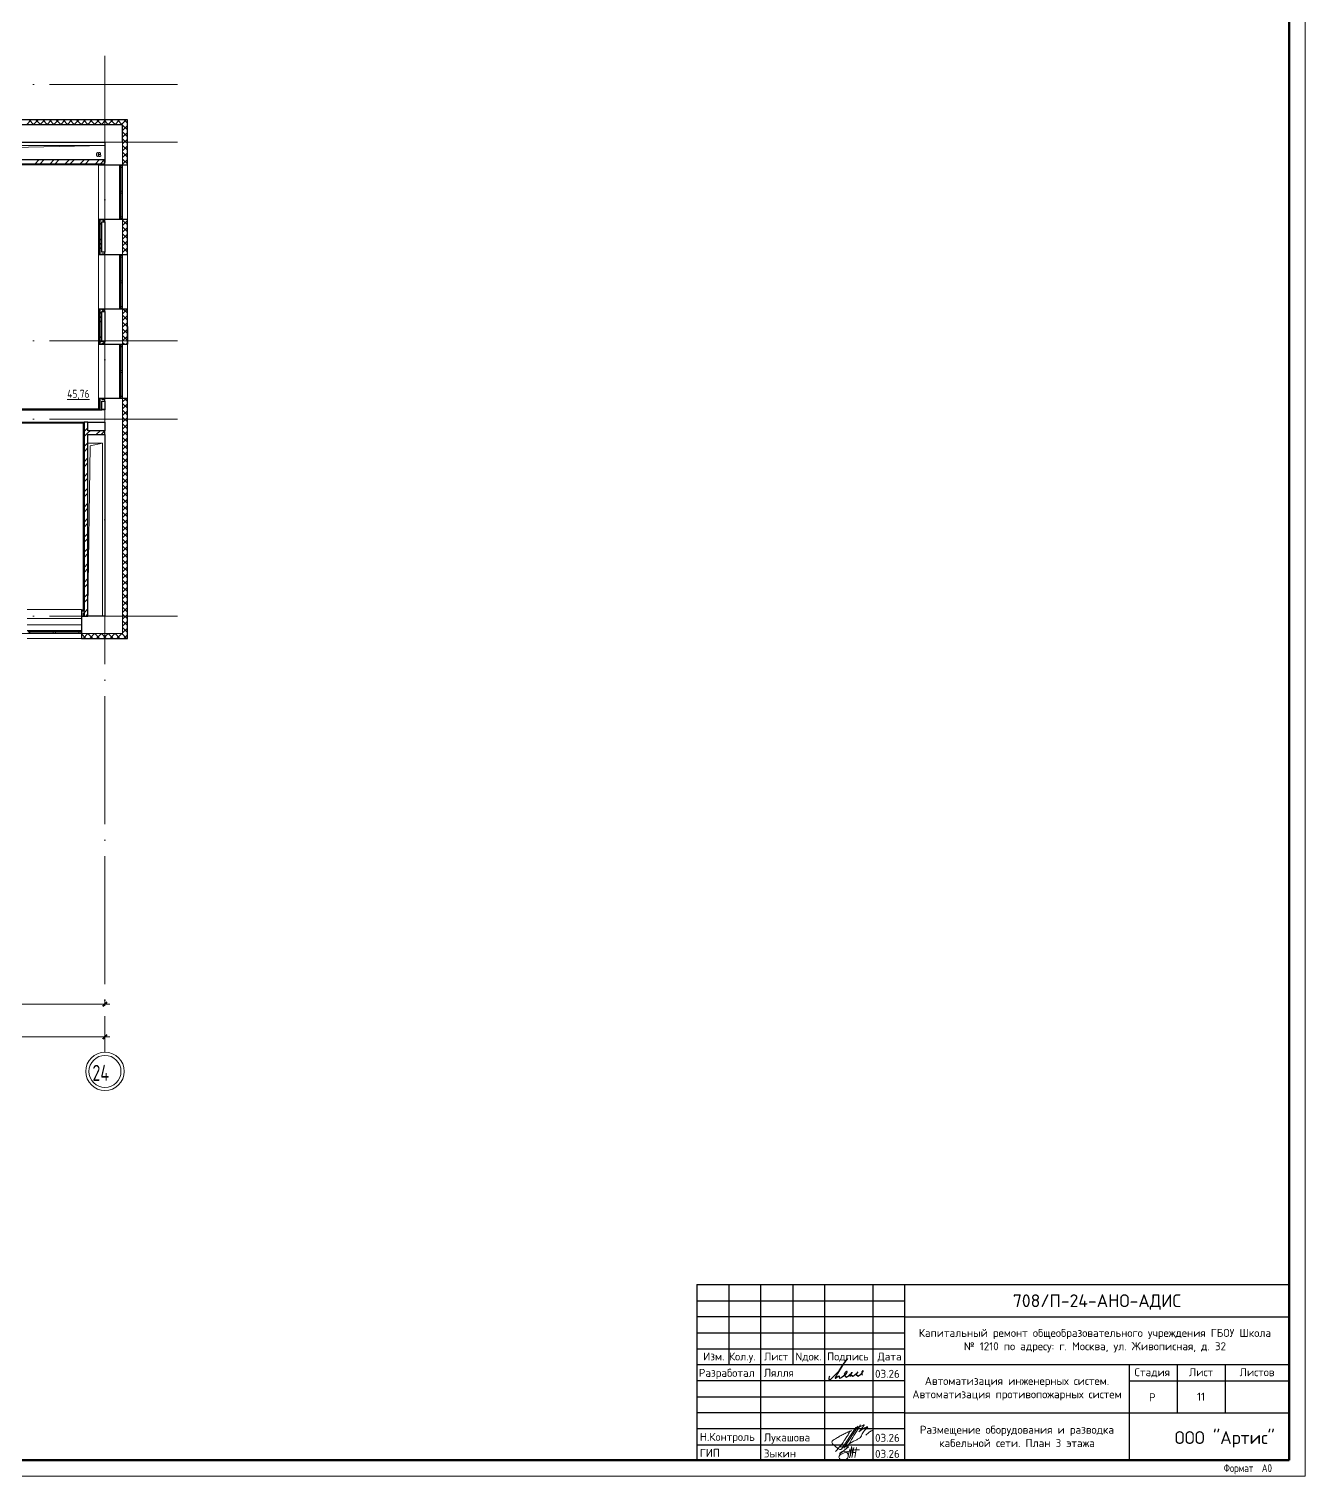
# Model space of a CAD drawing. Header units: millimetres. Extents: x -1073752 to 1436911, y -1379358 to 94781.
# Drawn here: x -857224 to -817356, y -1157856 to -1112647 of the extents above; entities that cross this region are included whole.
import ezdxf
from ezdxf.enums import TextEntityAlignment as Align

# ---------------------------------------------------------------- set-up
doc = ezdxf.new("R2010")
doc.units = ezdxf.units.MM
doc.linetypes.add('ADSK_Линия сетки', pattern=[25, 20, -2.5, 0, -2.5])
for name, color, linetype, lineweight in [('_ Окна', 7, 'Continuous', 9), ('АР_текст', 250, 'Continuous', 40), ('Марки помещений', 7, 'Continuous', 20), ('Ограждение', 252, 'Continuous', 9), ('Окна', 7, 'Continuous', 9), ('Оси', 252, 'Continuous', 9), ('Основная сплош', 7, 'Continuous', 30), ('ОФ_рамка', 8, 'Continuous', 60), ('Перекрытие', 252, 'Continuous', 18), ('Размеры', 250, 'Continuous', 9), ('Стены внутренние', 7, 'Continuous', 18), ('Стены наружные', 7, 'Continuous', 18), ('Стены штриховка', 7, 'Continuous', 9), ('Текст', 7, 'Continuous', 30)]:
    doc.layers.add(name, color=color, linetype=linetype, lineweight=lineweight)
doc.layers.add('Основная', color=7, linetype='Continuous')
doc.layers.add('ОФ_подписи', color=5, linetype='Continuous', lineweight=13, true_color=0x0000ff)
doc.layers.add('Подписи', color=5, linetype='Continuous', lineweight=18, true_color=0x0000ff)
doc.styles.add('GOST Common', font='', dxfattribs={"width": 0.9, "height": 500})
doc.styles.add('GOST Common_2', font='', dxfattribs={"width": 0.9, "height": 250})
doc.styles.add('ICOCPEUR', font='isocpeur.ttf', dxfattribs={"height": 250})
doc.styles.add('PDF ISOCPEUR', font='isocpeur.ttf')
doc.styles.add('RubezhCAD', font='isocpeur.ttf')
doc.styles.add('TIMES', font='times.ttf')
doc.styles.add('ГОСТ 2.304', font='')
doc.styles.get('GOST Common').set_extended_font_data('GOST 2.304 type A')
doc.styles.get('GOST Common_2').set_extended_font_data('GOST type B')
doc.styles.get('ГОСТ 2.304').set_extended_font_data('GOST 2.304 type A')

# ---------------------------------------------------------------- blocks, each defined once
blk = doc.blocks.new('3 этаж')
at = {"color": 251, "lineweight": 18, "true_color": 0x636466}
for p, q in [((305741, -3063), (311746, -3063)), ((305823, -3185), (311746, -3063)), ((311478, -3378), (311478, -3315)), ((311536, -3378), (311536, -3315)), ((311586, -3286), (311556, -3286)), ((311556, -3286), (311556, -3406)), ((311589, -3340), (311556, -3340)), ((311556, -3406), (311593, -3406)), ((311609, -3320), (311609, -3310)), ((311619, -3380), (311619, -3370)), ((311214, -12368), (311664, -12368)), ((311214, -17488), (311287, -12448)), ((311287, -12448), (311664, -12368)), ((311664, -12368), (311664, -17763))]:
    blk.add_line(p, q, dxfattribs=at)
for centre, radius, start, end in [((311507, -3315), 28.7, 0, 180), ((311507, -3378), 28.7, 180, 0), ((311586, -3310), 23.3, 0, 90), ((311589, -3320), 20, 270, 0), ((311589, -3370), 30, 0, 90), ((311593, -3380), 26.7, 270, 0)]:
    blk.add_arc(centre, radius, start, end, dxfattribs=at)
at = {"layer": '_ Окна', "color": 251, "true_color": 0x636466}
for p, q in [((312228, -3673), (312228, -3698)), ((312228, -3698), (312286, -3698)), ((312286, -3698), (312286, -3673)), ((312228, -5348), (312228, -5373)), ((312286, -5348), (312228, -5348)), ((312286, -5373), (312286, -5348)), ((312228, -6473), (312228, -6498)), ((312228, -6498), (312286, -6498)), ((312286, -6498), (312286, -6473)), ((312228, -8148), (312228, -8173)), ((312286, -8148), (312228, -8148)), ((312286, -8173), (312286, -8148)), ((312228, -9273), (312228, -9298)), ((312228, -9298), (312286, -9298)), ((312286, -9298), (312286, -9273)), ((312228, -10948), (312228, -10973)), ((312286, -10948), (312228, -10948)), ((312286, -10973), (312286, -10948)), ((311011, -18245), (310986, -18245)), ((310986, -18245), (310986, -18303)), ((310986, -18303), (311011, -18303))]:
    blk.add_line(p, q, dxfattribs=at)
at = {"layer": '_ Окна', "color": 251, "lineweight": 18, "true_color": 0x636466}
for p, q in [((312286, -3698), (312228, -3698)), ((312228, -3698), (312228, -3736)), ((312228, -3744), (312269, -3744)), ((312269, -3744), (312269, -3756)), ((312269, -3762), (312286, -3758)), ((312286, -3758), (312286, -3698)), ((312269, -5302), (312228, -5302)), ((312228, -5310), (312228, -5348)), ((312228, -5348), (312286, -5348)), ((312286, -5289), (312269, -5284)), ((312269, -5290), (312269, -5302)), ((312286, -5348), (312286, -5289)), ((312286, -6498), (312228, -6498)), ((312228, -6498), (312228, -6536)), ((312228, -6544), (312269, -6544)), ((312269, -6544), (312269, -6556)), ((312269, -6562), (312286, -6558)), ((312286, -6558), (312286, -6498)), ((312269, -8102), (312228, -8102)), ((312228, -8110), (312228, -8148)), ((312286, -8089), (312269, -8084)), ((312269, -8090), (312269, -8102)), ((312286, -8148), (312286, -8089)), ((312228, -8148), (312286, -8148)), ((312286, -9298), (312228, -9298)), ((312228, -9298), (312228, -9336)), ((312228, -9344), (312269, -9344)), ((312269, -9344), (312269, -9356)), ((312269, -9362), (312286, -9358)), ((312286, -9358), (312286, -9298)), ((312269, -10902), (312228, -10902)), ((312228, -10910), (312228, -10948)), ((312228, -10948), (312286, -10948)), ((312286, -10889), (312269, -10884)), ((312269, -10890), (312269, -10902)), ((312286, -10948), (312286, -10889)), ((309374, -18245), (309336, -18245)), ((309336, -18303), (309395, -18303)), ((309382, -18286), (309382, -18245)), ((309394, -18286), (309382, -18286)), ((309395, -18303), (309400, -18286)), ((310922, -18286), (310926, -18303)), ((310926, -18303), (310986, -18303)), ((310940, -18286), (310928, -18286)), ((310940, -18245), (310940, -18286)), ((310986, -18245), (310948, -18245)), ((310986, -18303), (310986, -18245))]:
    blk.add_line(p, q, dxfattribs=at)
at = {"layer": 'Ограждение', "color": 251, "true_color": 0x636466}
for p, q in [((305766, -3658), (311546, -3658)), ((311546, -11298), (311546, -3653)), ((311546, -3673), (311561, -3673)), ((311546, -5373), (311546, -3673)), ((311746, -5373), (311746, -3673)), ((312196, -5373), (312196, -3673)), ((311561, -5373), (311546, -5373)), ((311546, -6473), (311561, -6473)), ((311546, -8173), (311546, -6473)), ((311746, -8173), (311746, -6473)), ((312196, -8173), (312196, -6473)), ((311561, -8173), (311546, -8173)), ((311546, -9273), (311561, -9273)), ((311546, -10973), (311546, -9273)), ((311746, -10973), (311746, -9273)), ((312196, -10973), (312196, -9273)), ((311546, -11293), (305766, -11293)), ((311561, -10973), (311546, -10973)), ((304611, -11733), (311069, -11733)), ((311069, -11733), (311074, -11728)), ((311069, -17578), (311069, -11733)), ((311746, -11303), (311646, -11303)), ((309311, -17563), (311011, -17563)), ((311011, -17563), (311011, -17578)), ((309311, -17838), (311011, -17838)), ((309311, -18038), (311011, -18038)), ((309311, -18213), (311011, -18213))]:
    blk.add_line(p, q, dxfattribs=at)
at = {"layer": 'Окна', "color": 251, "true_color": 0x636466}
for p, q in [((312211, -3736), (312228, -3736)), ((312211, -4508), (312211, -3736)), ((312228, -3736), (312228, -4508)), ((312228, -3756), (312269, -3756)), ((312269, -3756), (312269, -4488)), ((312286, -5289), (312286, -3758)), ((312211, -4538), (312211, -4508)), ((312228, -4508), (312211, -4508)), ((312269, -4488), (312228, -4488)), ((312228, -4508), (312228, -4538)), ((312269, -4488), (312269, -4558)), ((312211, -4538), (312228, -4538)), ((312211, -5310), (312211, -4538)), ((312228, -4538), (312228, -5310)), ((312228, -4558), (312269, -4558)), ((312269, -4558), (312269, -5290)), ((312228, -5310), (312211, -5310)), ((312269, -5290), (312228, -5290)), ((312211, -6536), (312228, -6536)), ((312211, -7308), (312211, -6536)), ((312228, -6536), (312228, -7308)), ((312228, -6556), (312269, -6556)), ((312269, -6556), (312269, -7288)), ((312286, -8089), (312286, -6558)), ((312211, -7338), (312211, -7308)), ((312228, -7308), (312211, -7308)), ((312211, -7338), (312228, -7338)), ((312211, -8110), (312211, -7338)), ((312269, -7288), (312228, -7288)), ((312228, -7308), (312228, -7338)), ((312228, -7338), (312228, -8110)), ((312228, -7358), (312269, -7358)), ((312269, -7288), (312269, -7358)), ((312269, -7358), (312269, -8090)), ((312228, -8110), (312211, -8110)), ((312269, -8090), (312228, -8090)), ((312211, -9336), (312228, -9336)), ((312211, -10108), (312211, -9336)), ((312228, -9336), (312228, -10108)), ((312228, -9356), (312269, -9356)), ((312269, -9356), (312269, -10088)), ((312286, -10889), (312286, -9358)), ((312211, -10138), (312211, -10108)), ((312228, -10108), (312211, -10108)), ((312211, -10138), (312228, -10138)), ((312211, -10910), (312211, -10138)), ((312269, -10088), (312228, -10088)), ((312228, -10108), (312228, -10138)), ((312228, -10138), (312228, -10910)), ((312228, -10158), (312269, -10158)), ((312269, -10088), (312269, -10158)), ((312269, -10158), (312269, -10890)), ((312228, -10910), (312211, -10910)), ((312269, -10890), (312228, -10890)), ((309374, -18228), (310146, -18228)), ((309374, -18245), (309374, -18228)), ((310146, -18245), (309374, -18245)), ((309394, -18286), (309394, -18245)), ((310126, -18286), (309394, -18286)), ((309395, -18303), (310926, -18303)), ((310126, -18245), (310126, -18286)), ((310196, -18286), (310126, -18286)), ((310146, -18228), (310176, -18228)), ((310146, -18228), (310146, -18245)), ((310176, -18245), (310146, -18245)), ((310176, -18228), (310948, -18228)), ((310176, -18245), (310176, -18228)), ((310948, -18245), (310176, -18245)), ((310196, -18286), (310196, -18245)), ((310928, -18286), (310196, -18286)), ((310928, -18245), (310928, -18286)), ((310948, -18228), (310948, -18245))]:
    blk.add_line(p, q, dxfattribs=at)
at = {"layer": 'Оси', "color": 251, "linetype": 'ADSK_Линия сетки', "ltscale": 200, "true_color": 0x636466}
for p, q in [((311746, -263), (311746, -31390)), ((314013, -1163), (237074, -1163)), ((314013, -2963), (237074, -2963)), ((314013, -9163), (237074, -9163)), ((314013, -11613), (237074, -11613)), ((314013, -17763), (237074, -17763))]:
    blk.add_line(p, q, dxfattribs=at)
at = {"layer": 'Оси', "color": 251, "lineweight": 20, "true_color": 0x636466}
for radius, start, end in [(600, 0, 180), (500, 0, 180), (600, 180, 0), (500, 180, 0)]:
    blk.add_arc((311746, -31990), radius, start, end, dxfattribs=at)
at = {"layer": 'Перекрытие', "color": 251, "true_color": 0x636466}
for p, q in [((305741, -3063), (311746, -3063)), ((311214, -12368), (311664, -12368)), ((311664, -12368), (311664, -17763))]:
    blk.add_line(p, q, dxfattribs=at)
at = {"layer": 'Размеры', "color": 251, "lineweight": 20, "true_color": 0x636466}
for p, q in [((311746, -29892), (311746, -29742)), ((305546, -29892), (311896, -29892)), ((311746, -29892), (311746, -29942)), ((243996, -30910), (311896, -30910)), ((311746, -30910), (311746, -30760)), ((311746, -30910), (311746, -30960))]:
    blk.add_line(p, q, dxfattribs=at)
at = {"layer": 'Размеры', "color": 251, "lineweight": 40, "true_color": 0x636466}
for p, q in [((311746, -29892), (311816, -29822)), ((311746, -29892), (311675, -29963)), ((311746, -30910), (311675, -30981)), ((311746, -30910), (311816, -30840))]:
    blk.add_line(p, q, dxfattribs=at)
at = {"layer": 'Стены внутренние', "color": 251, "lineweight": 30, "true_color": 0x636466}
for p, q in [((312448, -2261), (305096, -2261)), ((312296, -2413), (305096, -2413)), ((312296, -2963), (312296, -2413)), ((312448, -3673), (312448, -2261)), ((305171, -2963), (311746, -2963)), ((311746, -2963), (311746, -3598)), ((311746, -3673), (312448, -3673)), ((312448, -5373), (311746, -5373)), ((312448, -6473), (312448, -5373)), ((311746, -5448), (311746, -6398)), ((311746, -6473), (312448, -6473)), ((312448, -8173), (311746, -8173)), ((311746, -8248), (311746, -9198)), ((312448, -9273), (312448, -8173)), ((311746, -9273), (312448, -9273)), ((312448, -10973), (311746, -10973)), ((311746, -11048), (311746, -11318)), ((312448, -18465), (312448, -10973)), ((311214, -11708), (311746, -11708)), ((311746, -11318), (311646, -11318)), ((311746, -11708), (311746, -11973)), ((311746, -12093), (311746, -17763)), ((311011, -17763), (311011, -18465)), ((311094, -17763), (311086, -17763)), ((311746, -17763), (311214, -17763)), ((311011, -18465), (312448, -18465))]:
    blk.add_line(p, q, dxfattribs=at)
at = {"layer": 'Стены внутренние', "color": 251, "linetype": 'Continuous', "lineweight": 9, "true_color": 0x636466}
for p, q in [((309291, -2413), (309441, -2263)), ((309524, -2413), (309374, -2263)), ((309503, -2413), (309653, -2263)), ((309737, -2413), (309587, -2263)), ((309646, -2261), (309645, -2263)), ((309715, -2413), (309865, -2263)), ((309949, -2413), (309799, -2263)), ((309927, -2413), (310077, -2263)), ((310161, -2413), (310011, -2263)), ((310139, -2413), (310289, -2263)), ((310373, -2413), (310223, -2263)), ((310352, -2413), (310502, -2263)), ((310585, -2413), (310435, -2263)), ((310564, -2413), (310714, -2263)), ((310797, -2413), (310647, -2263)), ((310776, -2413), (310926, -2263)), ((311009, -2413), (310859, -2263)), ((310988, -2413), (311138, -2263)), ((311221, -2413), (311071, -2263)), ((311137, -2263), (311136, -2261)), ((311200, -2413), (311350, -2263)), ((311434, -2413), (311284, -2263)), ((311412, -2413), (311562, -2263)), ((311646, -2413), (311496, -2263)), ((311624, -2413), (311774, -2263)), ((311858, -2413), (311708, -2263)), ((311836, -2413), (311986, -2263)), ((312070, -2413), (311920, -2263)), ((312049, -2413), (312199, -2263)), ((312282, -2413), (312132, -2263)), ((312193, -2263), (312192, -2261)), ((312261, -2413), (312296, -2378)), ((312296, -2378), (312411, -2263)), ((312446, -2577), (312296, -2427)), ((312296, -2591), (312446, -2441)), ((312446, -2789), (312296, -2639)), ((312296, -2803), (312446, -2653)), ((312344, -2263), (312343, -2263)), ((312446, -2365), (312344, -2263)), ((312446, -2502), (312448, -2502)), ((312446, -3001), (312296, -2851)), ((312296, -3015), (312446, -2865)), ((312446, -3214), (312296, -3064)), ((312296, -3227), (312446, -3077)), ((312446, -2909), (312448, -2909)), ((312446, -3426), (312296, -3276)), ((312296, -3439), (312446, -3289)), ((312446, -3638), (312296, -3488)), ((312296, -3651), (312446, -3501)), ((312446, -3315), (312448, -3315)), ((312446, -3620), (312448, -3620)), ((312446, -5547), (312296, -5397)), ((312296, -5560), (312446, -5410)), ((312425, -5373), (312424, -5375)), ((312446, -5759), (312296, -5609)), ((312296, -5772), (312446, -5622)), ((312446, -5971), (312296, -5821)), ((312296, -5985), (312446, -5835)), ((312446, -5550), (312448, -5550)), ((312448, -5753), (312446, -5749)), ((312446, -5855), (312448, -5855)), ((312446, -6183), (312296, -6033)), ((312296, -6197), (312446, -6047)), ((312446, -6395), (312296, -6245)), ((312296, -6409), (312446, -6259)), ((312446, -6261), (312448, -6261)), ((312312, -6473), (312296, -6458)), ((312395, -6473), (312393, -6471)), ((312445, -6471), (312446, -6471)), ((312296, -8318), (312438, -8175)), ((312446, -8517), (312296, -8367)), ((312296, -8530), (312446, -8380)), ((312446, -8729), (312296, -8579)), ((312446, -8305), (312315, -8173)), ((312446, -8497), (312448, -8497)), ((312296, -8742), (312446, -8592)), ((312446, -8941), (312296, -8791)), ((312296, -8954), (312446, -8804)), ((312446, -9153), (312296, -9003)), ((312296, -9167), (312446, -9017)), ((312446, -8903), (312448, -8903)), ((312354, -9273), (312296, -9215)), ((312403, -9271), (312446, -9229)), ((312446, -9208), (312448, -9208)), ((312296, -11076), (312396, -10975)), ((312446, -11275), (312296, -11125)), ((312296, -11288), (312446, -11138)), ((312446, -11062), (312357, -10973)), ((312448, -11036), (312446, -11032)), ((312446, -11138), (312448, -11138)), ((312446, -11487), (312296, -11337)), ((312296, -11500), (312446, -11350)), ((312446, -11699), (312296, -11549)), ((312296, -11712), (312446, -11562)), ((312446, -11443), (312448, -11443)), ((312446, -11911), (312296, -11761)), ((312296, -11924), (312446, -11774)), ((312446, -12123), (312296, -11973)), ((312296, -12136), (312446, -11986)), ((312446, -12335), (312296, -12185)), ((312296, -12349), (312446, -12199)), ((312446, -11849), (312448, -11849)), ((312446, -12547), (312296, -12397)), ((312296, -12561), (312446, -12411)), ((312446, -12759), (312296, -12609)), ((312296, -12773), (312446, -12623)), ((312446, -12256), (312448, -12256)), ((312446, -12561), (312448, -12561)), ((312448, -12649), (312446, -12653)), ((312448, -12661), (312446, -12658)), ((312446, -12972), (312296, -12822)), ((312296, -12985), (312446, -12835)), ((312446, -13184), (312296, -13034)), ((312296, -13197), (312446, -13047)), ((312446, -12967), (312448, -12967)), ((312446, -13396), (312296, -13246)), ((312296, -13409), (312446, -13259)), ((312446, -13608), (312296, -13458)), ((312296, -13621), (312446, -13471)), ((312446, -13373), (312448, -13373)), ((312446, -13820), (312296, -13670)), ((312296, -13834), (312446, -13684)), ((312446, -14032), (312296, -13882)), ((312296, -14046), (312446, -13896)), ((312446, -13678), (312448, -13678)), ((312446, -14244), (312296, -14094)), ((312296, -14258), (312446, -14108)), ((312446, -14457), (312296, -14307)), ((312296, -14470), (312446, -14320)), ((312446, -14085), (312448, -14085)), ((312446, -14669), (312296, -14519)), ((312296, -14682), (312446, -14532)), ((312446, -14881), (312296, -14731)), ((312296, -14894), (312446, -14744)), ((312446, -14491), (312448, -14491)), ((312446, -14796), (312448, -14796)), ((312446, -15093), (312296, -14943)), ((312296, -15106), (312446, -14956)), ((312446, -15305), (312296, -15155)), ((312296, -15318), (312446, -15168)), ((312446, -15517), (312296, -15367)), ((312446, -15202), (312448, -15202)), ((312296, -15531), (312446, -15381)), ((312446, -15729), (312296, -15579)), ((312296, -15743), (312446, -15593)), ((312446, -15941), (312296, -15791)), ((312296, -15955), (312446, -15805)), ((312446, -15609), (312448, -15609)), ((312448, -15697), (312446, -15701)), ((312448, -15709), (312446, -15706)), ((312446, -16154), (312296, -16004)), ((312296, -16167), (312446, -16017)), ((312446, -16366), (312296, -16216)), ((312296, -16379), (312446, -16229)), ((312446, -15913), (312448, -15913)), ((312446, -16578), (312296, -16428)), ((312296, -16591), (312446, -16441)), ((312446, -16790), (312296, -16640)), ((312296, -16803), (312446, -16653)), ((312448, -16307), (312446, -16310)), ((312448, -16319), (312446, -16316)), ((312446, -16320), (312448, -16320)), ((312446, -16726), (312448, -16726)), ((312446, -17002), (312296, -16852)), ((312296, -17015), (312446, -16865)), ((312446, -17214), (312296, -17064)), ((312296, -17228), (312446, -17078)), ((312446, -17031), (312448, -17031)), ((312448, -17120), (312446, -17123)), ((312446, -17426), (312296, -17276)), ((312296, -17440), (312446, -17290)), ((312446, -17638), (312296, -17488)), ((312296, -17652), (312446, -17502)), ((312446, -17437), (312448, -17437)), ((312446, -17851), (312296, -17701)), ((312296, -17864), (312446, -17714)), ((312446, -18063), (312296, -17913)), ((312296, -18076), (312446, -17926)), ((312446, -17844), (312448, -17844)), ((311149, -18463), (311011, -18325)), ((311060, -18463), (311210, -18313)), ((311085, -18463), (311084, -18465)), ((311362, -18463), (311212, -18313)), ((311272, -18463), (311422, -18313)), ((311341, -18465), (311339, -18463)), ((311574, -18463), (311424, -18313)), ((311484, -18463), (311634, -18313)), ((311786, -18463), (311636, -18313)), ((311696, -18463), (311846, -18313)), ((311998, -18463), (311848, -18313)), ((311907, -18463), (311905, -18465)), ((311908, -18463), (312058, -18313)), ((311927, -18465), (311926, -18463)), ((312210, -18463), (312060, -18313)), ((312121, -18463), (312271, -18313)), ((312141, -18463), (312140, -18465)), ((312422, -18463), (312272, -18313)), ((312446, -18275), (312296, -18125)), ((312296, -18288), (312446, -18138)), ((312333, -18463), (312446, -18350)), ((312446, -18149), (312448, -18149))]:
    blk.add_line(p, q, dxfattribs=at)
at = {"layer": 'Стены внутренние', "color": 251, "true_color": 0x636466}
for p, q in [((312296, -2963), (312296, -6473)), ((312448, -3673), (312448, -5373)), ((312296, -18313), (312296, -5373)), ((312448, -6473), (312448, -8173)), ((312448, -9273), (312448, -10973)), ((312296, -18313), (280362, -18313)), ((312296, -18313), (306511, -18313)), ((311011, -18465), (309311, -18465))]:
    blk.add_line(p, q, dxfattribs=at)
at = {"layer": 'Стены наружные', "color": 251, "true_color": 0x636466}
for p, q in [((312448, -3123), (312453, -3123)), ((312453, -3123), (312453, -5923)), ((311746, -3513), (311731, -3513)), ((312453, -3673), (312448, -3673)), ((312448, -5373), (312453, -5373)), ((312453, -5922), (312448, -5922)), ((312448, -8173), (312453, -8173)), ((312453, -8173), (312453, -8723)), ((312453, -10973), (312448, -10973)), ((312453, -10973), (312453, -11523)), ((311094, -11708), (304911, -11708)), ((311731, -11311), (311731, -11303)), ((311746, -11311), (311731, -11311)), ((312453, -11523), (312448, -11523)), ((311086, -17763), (311086, -17748))]:
    blk.add_line(p, q, dxfattribs=at)
at = {"layer": 'Стены наружные', "color": 251, "lineweight": 30, "true_color": 0x636466}
for p, q in [((311731, -3513), (305491, -3513)), ((311731, -3598), (311731, -3513)), ((311746, -3598), (311731, -3598)), ((311746, -3673), (311746, -3598)), ((311566, -3648), (305756, -3648)), ((305761, -3653), (311561, -3653)), ((311561, -3633), (311561, -3648)), ((311561, -3653), (311561, -3673)), ((311561, -3673), (311746, -3673)), ((311746, -5373), (311561, -5373)), ((311561, -5373), (311561, -6473)), ((311746, -5448), (311746, -5373)), ((311646, -6398), (311646, -5448)), ((311646, -5448), (311746, -5448)), ((312453, -5923), (312448, -5923)), ((312453, -6473), (312453, -5923)), ((311561, -6473), (311746, -6473)), ((311746, -6398), (311646, -6398)), ((311746, -6473), (311746, -6398)), ((312448, -6473), (312453, -6473)), ((311746, -8173), (311561, -8173)), ((311561, -8173), (311561, -9273)), ((311646, -9198), (311646, -8248)), ((311646, -8248), (311746, -8248)), ((311746, -8248), (311746, -8173)), ((312448, -8723), (312448, -9273)), ((312453, -8723), (312448, -8723)), ((312453, -9273), (312453, -8723)), ((311561, -9273), (311746, -9273)), ((311746, -9198), (311646, -9198)), ((311746, -9273), (311746, -9198)), ((312448, -9273), (312453, -9273)), ((311561, -11298), (305761, -11298)), ((311746, -10973), (311561, -10973)), ((311561, -10973), (311561, -11298)), ((311646, -11318), (311646, -11048)), ((311646, -11048), (311746, -11048)), ((311746, -11048), (311746, -10973)), ((304601, -11728), (311074, -11728)), ((305741, -11318), (311646, -11318)), ((311566, -11303), (305756, -11303)), ((311074, -11728), (311074, -17578)), ((311079, -11723), (311079, -17583)), ((311094, -11708), (311094, -17588)), ((311214, -11708), (311094, -11708)), ((311214, -11973), (311214, -11708)), ((311571, -11318), (311571, -11303)), ((311746, -11973), (311214, -11973)), ((311214, -17763), (311214, -12093)), ((311214, -12093), (311746, -12093)), ((311746, -12093), (311746, -11973)), ((311011, -17578), (311011, -17763)), ((311074, -17578), (311011, -17578)), ((311079, -17583), (311074, -17583)), ((311011, -17763), (311086, -17763)), ((311086, -17663), (311094, -17663)), ((311086, -17763), (311086, -17663)), ((311094, -17663), (311094, -17763)), ((311094, -17763), (311214, -17763))]:
    blk.add_line(p, q, dxfattribs=at)
at = {"layer": 'Стены наружные', "color": 251, "linetype": 'Continuous', "lineweight": 9, "true_color": 0x636466}
for p, q in [((309561, -3633), (309681, -3513)), ((309718, -3633), (309838, -3513)), ((310032, -3633), (310152, -3513)), ((310189, -3633), (310309, -3513)), ((310503, -3633), (310623, -3513)), ((310661, -3633), (310781, -3513)), ((310975, -3633), (311095, -3513)), ((311132, -3633), (311252, -3513)), ((311446, -3633), (311566, -3513)), ((311604, -3633), (311724, -3513)), ((309394, -3653), (309399, -3648)), ((309465, -3653), (309470, -3648)), ((309536, -3653), (309541, -3648)), ((309607, -3653), (309612, -3648)), ((309677, -3653), (309682, -3648)), ((309748, -3653), (309753, -3648)), ((309819, -3653), (309824, -3648)), ((309882, -3648), (309882, -3633)), ((309889, -3653), (309894, -3648)), ((309960, -3653), (309965, -3648)), ((310031, -3653), (310036, -3648)), ((310101, -3653), (310106, -3648)), ((310172, -3653), (310177, -3648)), ((310243, -3653), (310248, -3648)), ((310314, -3653), (310319, -3648)), ((310384, -3653), (310389, -3648)), ((310455, -3653), (310460, -3648)), ((310482, -3648), (310482, -3633)), ((310526, -3653), (310531, -3648)), ((310596, -3653), (310601, -3648)), ((310667, -3653), (310672, -3648)), ((310738, -3653), (310743, -3648)), ((310809, -3653), (310814, -3648)), ((310879, -3653), (310884, -3648)), ((310950, -3653), (310955, -3648)), ((311021, -3653), (311026, -3648)), ((311082, -3648), (311082, -3633)), ((311091, -3653), (311096, -3648)), ((311162, -3653), (311167, -3648)), ((311233, -3653), (311238, -3648)), ((311304, -3653), (311309, -3648)), ((311374, -3653), (311379, -3648)), ((311445, -3653), (311450, -3648)), ((311516, -3653), (311521, -3648)), ((311646, -3665), (311650, -3661)), ((311650, -3661), (311662, -3648)), ((311678, -3648), (311693, -3633)), ((311561, -5376), (311563, -5373)), ((311571, -5437), (311583, -5424)), ((311583, -5424), (311596, -5412)), ((311596, -5392), (311615, -5373)), ((311675, -5448), (311725, -5398)), ((311561, -5447), (311566, -5442)), ((311561, -5518), (311566, -5513)), ((311561, -5588), (311566, -5583)), ((311561, -5659), (311566, -5654)), ((311561, -5730), (311566, -5725)), ((311561, -5800), (311566, -5795)), ((311561, -5871), (311566, -5866)), ((311566, -5442), (311571, -5437)), ((311566, -5866), (311571, -5861)), ((311571, -5649), (311583, -5636)), ((311571, -5861), (311583, -5849)), ((311583, -5636), (311596, -5624)), ((311583, -5849), (311596, -5836)), ((311596, -5527), (311646, -5477)), ((311561, -5942), (311566, -5937)), ((311561, -6013), (311566, -6008)), ((311561, -6083), (311566, -6078)), ((311561, -6154), (311566, -6149)), ((311561, -6225), (311566, -6220)), ((311561, -6295), (311566, -6290)), ((311566, -6290), (311571, -6285)), ((311571, -6073), (311583, -6061)), ((311571, -6285), (311583, -6273)), ((311583, -6061), (311596, -6048)), ((311583, -6273), (311596, -6260)), ((311596, -6021), (311646, -5971)), ((311596, -6156), (311646, -6106)), ((311596, -6291), (311646, -6241)), ((312448, -6261), (312453, -6261)), ((312453, -5965), (312450, -5959)), ((311561, -6366), (311566, -6361)), ((311561, -6437), (311566, -6432)), ((311595, -6473), (311596, -6472)), ((311561, -8205), (311566, -8200)), ((311561, -8275), (311566, -8270)), ((311561, -8346), (311566, -8341)), ((311561, -8417), (311566, -8412)), ((311561, -8487), (311566, -8482)), ((311561, -8558), (311566, -8553)), ((311566, -8412), (311571, -8407)), ((311571, -8195), (311583, -8182)), ((311571, -8407), (311583, -8394)), ((311583, -8182), (311592, -8173)), ((311583, -8394), (311596, -8382)), ((311596, -8311), (311646, -8261)), ((311596, -8446), (311646, -8396)), ((311596, -8581), (311646, -8531)), ((311658, -8248), (311708, -8198)), ((311561, -8629), (311566, -8624)), ((311561, -8700), (311566, -8695)), ((311561, -8770), (311566, -8765)), ((311561, -8841), (311566, -8836)), ((311561, -8912), (311566, -8907)), ((311561, -8982), (311566, -8977)), ((311566, -8836), (311571, -8831)), ((311571, -8619), (311583, -8606)), ((311571, -8831), (311583, -8818)), ((311571, -9043), (311583, -9031)), ((311583, -8606), (311596, -8594)), ((311583, -8818), (311596, -8806)), ((311583, -9031), (311596, -9018)), ((311596, -9074), (311646, -9024)), ((312448, -8903), (312453, -8903)), ((311561, -9053), (311566, -9048)), ((311561, -9124), (311566, -9119)), ((311561, -9194), (311566, -9189)), ((311561, -9265), (311566, -9260)), ((311566, -9260), (311571, -9255)), ((311571, -9255), (311583, -9243)), ((311583, -9243), (311596, -9230)), ((311596, -9209), (311646, -9159)), ((311691, -9248), (311741, -9198)), ((312448, -9208), (312453, -9208)), ((309381, -11303), (309386, -11298)), ((309452, -11303), (309457, -11298)), ((309523, -11303), (309528, -11298)), ((309593, -11303), (309598, -11298)), ((309664, -11303), (309669, -11298)), ((309735, -11303), (309740, -11298)), ((309805, -11303), (309810, -11298)), ((309876, -11303), (309881, -11298)), ((309947, -11303), (309952, -11298)), ((310018, -11303), (310023, -11298)), ((310088, -11303), (310093, -11298)), ((310159, -11303), (310164, -11298)), ((310230, -11303), (310235, -11298)), ((310300, -11303), (310305, -11298)), ((310371, -11303), (310376, -11298)), ((310442, -11303), (310447, -11298)), ((310512, -11303), (310517, -11298)), ((310583, -11303), (310588, -11298)), ((310654, -11303), (310659, -11298)), ((310725, -11303), (310730, -11298)), ((310795, -11303), (310800, -11298)), ((310866, -11303), (310871, -11298)), ((310937, -11303), (310942, -11298)), ((311007, -11303), (311012, -11298)), ((311078, -11303), (311083, -11298)), ((311149, -11303), (311154, -11298)), ((311220, -11303), (311225, -11298)), ((311290, -11303), (311295, -11298)), ((311361, -11303), (311366, -11298)), ((311432, -11303), (311437, -11298)), ((311502, -11303), (311507, -11298)), ((311561, -11033), (311566, -11028)), ((311561, -11104), (311566, -11099)), ((311561, -11174), (311566, -11169)), ((311561, -11245), (311566, -11240)), ((311571, -11164), (311583, -11152)), ((311583, -11152), (311596, -11139)), ((311737, -10998), (311746, -10989)), ((309380, -11728), (309385, -11723)), ((309451, -11728), (309456, -11723)), ((309508, -11318), (309523, -11303)), ((309522, -11728), (309527, -11723)), ((309527, -11723), (309542, -11708)), ((309593, -11728), (309598, -11723)), ((309663, -11728), (309668, -11723)), ((309734, -11728), (309739, -11723)), ((309805, -11728), (309810, -11723)), ((309875, -11728), (309880, -11723)), ((309932, -11318), (309947, -11303)), ((309946, -11728), (309951, -11723)), ((309951, -11723), (309966, -11708)), ((310017, -11728), (310022, -11723)), ((310087, -11728), (310092, -11723)), ((310158, -11728), (310163, -11723)), ((310229, -11728), (310234, -11723)), ((310300, -11728), (310305, -11723)), ((310356, -11318), (310371, -11303)), ((310370, -11728), (310375, -11723)), ((310375, -11723), (310390, -11708)), ((310441, -11728), (310446, -11723)), ((310512, -11728), (310517, -11723)), ((310582, -11728), (310587, -11723)), ((310653, -11728), (310658, -11723)), ((310724, -11728), (310729, -11723)), ((310780, -11318), (310795, -11303)), ((310795, -11728), (310800, -11723)), ((310800, -11723), (310815, -11708)), ((310865, -11728), (310870, -11723)), ((310936, -11728), (310941, -11723)), ((311007, -11728), (311012, -11723)), ((311074, -11732), (311077, -11728)), ((311077, -11728), (311079, -11727)), ((311082, -17583), (311082, -11723)), ((311205, -11318), (311220, -11303)), ((311641, -11318), (311646, -11314)), ((311074, -11803), (311079, -11798)), ((311074, -11874), (311079, -11869)), ((311074, -11944), (311079, -11939)), ((311074, -12015), (311079, -12010)), ((311074, -12086), (311079, -12081)), ((311074, -12156), (311079, -12151)), ((311094, -12001), (311214, -11881)), ((311094, -12158), (311214, -12038)), ((311214, -12038), (311278, -11973)), ((311473, -12093), (311593, -11973)), ((311630, -12093), (311746, -11978)), ((311074, -12227), (311079, -12222)), ((311074, -12298), (311079, -12293)), ((311074, -12369), (311079, -12364)), ((311074, -12439), (311079, -12434)), ((311074, -12510), (311079, -12505)), ((311074, -12581), (311079, -12576)), ((311074, -12651), (311079, -12646)), ((311094, -12472), (311214, -12352)), ((311094, -12630), (311214, -12510)), ((311074, -12722), (311079, -12717)), ((311074, -12793), (311079, -12788)), ((311074, -12863), (311079, -12858)), ((311074, -12934), (311079, -12929)), ((311074, -13005), (311079, -13000)), ((311074, -13076), (311079, -13071)), ((311094, -12944), (311214, -12824)), ((311094, -13101), (311214, -12981)), ((311074, -13146), (311079, -13141)), ((311074, -13217), (311079, -13212)), ((311074, -13288), (311079, -13283)), ((311074, -13358), (311079, -13353)), ((311074, -13429), (311079, -13424)), ((311074, -13500), (311079, -13495)), ((311094, -13415), (311214, -13295)), ((311094, -13573), (311214, -13453)), ((311074, -13571), (311079, -13566)), ((311074, -13641), (311079, -13636)), ((311074, -13712), (311079, -13707)), ((311074, -13783), (311079, -13778)), ((311074, -13853), (311079, -13848)), ((311074, -13924), (311079, -13919)), ((311074, -13995), (311079, -13990)), ((311094, -13887), (311214, -13767)), ((311094, -14044), (311214, -13924)), ((311074, -14066), (311079, -14061)), ((311074, -14136), (311079, -14131)), ((311074, -14207), (311079, -14202)), ((311074, -14278), (311079, -14273)), ((311074, -14348), (311079, -14343)), ((311074, -14419), (311079, -14414)), ((311094, -14358), (311214, -14238)), ((311094, -14515), (311214, -14395)), ((311074, -14490), (311079, -14485)), ((311074, -14561), (311079, -14556)), ((311074, -14631), (311079, -14626)), ((311074, -14702), (311079, -14697)), ((311074, -14773), (311079, -14768)), ((311074, -14843), (311079, -14838)), ((311074, -14914), (311079, -14909)), ((311094, -14830), (311214, -14710)), ((311094, -14987), (311214, -14867)), ((311074, -14985), (311079, -14980)), ((311074, -15056), (311079, -15051)), ((311074, -15126), (311079, -15121)), ((311074, -15197), (311079, -15192)), ((311074, -15268), (311079, -15263)), ((311074, -15338), (311079, -15333)), ((311094, -15301), (311214, -15181)), ((311094, -15458), (311214, -15338)), ((311074, -15409), (311079, -15404)), ((311074, -15480), (311079, -15475)), ((311074, -15550), (311079, -15545)), ((311074, -15621), (311079, -15616)), ((311074, -15692), (311079, -15687)), ((311074, -15763), (311079, -15758)), ((311094, -15773), (311214, -15653)), ((311094, -15930), (311214, -15810)), ((311074, -15833), (311079, -15828)), ((311074, -15904), (311079, -15899)), ((311074, -15975), (311079, -15970)), ((311074, -16045), (311079, -16040)), ((311074, -16116), (311079, -16111)), ((311074, -16187), (311079, -16182)), ((311074, -16258), (311079, -16253)), ((311094, -16244), (311214, -16124)), ((311074, -16328), (311079, -16323)), ((311074, -16399), (311079, -16394)), ((311074, -16470), (311079, -16465)), ((311074, -16540), (311079, -16535)), ((311074, -16611), (311079, -16606)), ((311074, -16682), (311079, -16677)), ((311094, -16401), (311214, -16281)), ((311094, -16716), (311214, -16596)), ((311074, -16753), (311079, -16748)), ((311074, -16823), (311079, -16818)), ((311074, -16894), (311079, -16889)), ((311074, -16965), (311079, -16960)), ((311074, -17035), (311079, -17030)), ((311074, -17106), (311079, -17101)), ((311074, -17177), (311079, -17172)), ((311094, -16873), (311214, -16753)), ((311094, -17187), (311214, -17067)), ((311021, -17583), (311026, -17578)), ((311061, -17613), (311074, -17601)), ((311074, -17248), (311079, -17243)), ((311074, -17318), (311079, -17313)), ((311074, -17389), (311079, -17384)), ((311074, -17460), (311079, -17455)), ((311074, -17530), (311079, -17525)), ((311074, -17601), (311086, -17588)), ((311094, -17344), (311214, -17224)), ((311094, -17659), (311214, -17539)), ((311011, -17664), (311011, -17663)), ((311146, -17763), (311214, -17696))]:
    blk.add_line(p, q, dxfattribs=at)
at = {"layer": 'Стены штриховка', "color": 251, "true_color": 0x636466}
for p, q in [((312448, -2263), (305098, -2263)), ((312446, -3671), (312446, -2261)), ((311731, -3598), (311731, -3633)), ((305741, -3633), (311566, -3633)), ((311731, -3633), (311566, -3633)), ((311566, -3673), (311566, -3633)), ((311571, -3673), (311571, -3633)), ((311583, -3673), (311583, -3633)), ((311596, -3673), (311596, -3633)), ((311646, -3648), (311746, -3648)), ((311646, -3648), (311646, -3673)), ((311646, -3661), (311746, -3661)), ((312372, -3671), (312372, -3673)), ((312372, -3671), (312446, -3671)), ((311566, -5373), (311566, -6473)), ((311571, -6473), (311571, -5373)), ((311583, -6473), (311583, -5373)), ((311596, -6473), (311596, -5373)), ((311646, -5373), (311646, -5398)), ((311646, -5386), (311746, -5386)), ((311646, -5398), (311746, -5398)), ((312372, -5373), (312372, -5375)), ((312446, -5375), (312372, -5375)), ((312446, -6471), (312446, -5375)), ((311646, -6448), (311746, -6448)), ((311646, -6448), (311646, -6473)), ((311646, -6461), (311746, -6461)), ((312372, -6471), (312372, -6473)), ((312372, -6471), (312446, -6471)), ((311566, -8173), (311566, -9273)), ((311571, -9273), (311571, -8173)), ((311583, -9273), (311583, -8173)), ((311596, -9273), (311596, -8173)), ((311646, -8173), (311646, -8198)), ((311646, -8186), (311746, -8186)), ((311646, -8198), (311746, -8198)), ((312372, -8173), (312372, -8175)), ((312446, -8175), (312372, -8175)), ((312446, -9271), (312446, -8175)), ((311646, -9248), (311746, -9248)), ((311646, -9248), (311646, -9273)), ((311646, -9261), (311746, -9261)), ((312372, -9271), (312372, -9273)), ((312372, -9271), (312446, -9271)), ((311566, -10973), (311566, -11303)), ((311571, -11303), (311571, -10973)), ((311583, -11318), (311583, -10973)), ((311596, -11318), (311596, -10973)), ((311646, -10973), (311646, -10998)), ((311646, -10986), (311746, -10986)), ((311646, -10998), (311746, -10998)), ((312372, -10973), (312372, -10975)), ((312446, -10975), (312372, -10975)), ((312446, -18465), (312446, -10975)), ((311094, -11723), (304601, -11723)), ((311074, -17583), (311011, -17583)), ((311011, -17588), (311094, -17588)), ((311011, -17601), (311094, -17601)), ((311011, -17613), (311094, -17613)), ((311079, -17583), (311094, -17583)), ((311094, -17663), (311094, -17588)), ((311036, -17663), (311011, -17663)), ((311023, -17663), (311023, -17763)), ((311036, -17663), (311036, -17763)), ((311013, -18389), (311011, -18389)), ((311013, -18389), (311013, -18463)), ((311013, -18463), (312448, -18463))]:
    blk.add_line(p, q, dxfattribs=at)
at = {"layer": 'Марки помещений', "color": 251, "true_color": 0x636466, "style": 'GOST Common_2', "width": 0.9}
blk.add_text('%%U45,76', height=250, dxfattribs=at).set_placement((310566, -10947))
at = {"layer": 'Оси', "color": 251, "true_color": 0x636466, "style": 'GOST Common', "width": 0.9}
blk.add_text('24', height=500, dxfattribs=at).set_placement((311353, -32285))
blk = doc.blocks.new('А0')
at = {"layer": 'ОФ_рамка', "color": 0, "linetype": 'Continuous', "lineweight": 5, "ltscale": 100}
for points in [[(341068, -393717), (341068, -309617)], [(222168, -393717), (341068, -393717)]]:
    blk.add_lwpolyline(points, dxfattribs=at)
at = {"layer": 'ОФ_рамка', "color": 0, "linetype": 'Continuous', "ltscale": 100}
for points in [[(340568, -393217), (340568, -310117)], [(224168, -393217), (340568, -393217)]]:
    blk.add_lwpolyline(points, dxfattribs=at)
at = {"layer": 'ОФ_рамка', "color": 0, "linetype": 'Continuous', "lineweight": 5, "ltscale": 100, "char_height": 250, "attachment_point": 1, "style": 'ГОСТ 2.304'}
for s, insert, width in [('\\fGOST 2.304 type A|b0|i0|c1|p34;\\W1.0000000000;\\T1.0000000000;\\o\\lФормат', (338524, -393342), 1107.32), ('A0', (339716, -393345), 375.36)]:
    blk.add_mtext(s, dxfattribs=dict(at, insert=insert, width=width))
blk = doc.blocks.new('П_Зыкин')
at = {"layer": 'ОФ_подписи', "color": 152, "ltscale": 100, "true_color": 0x0061c2, "transparency": 33554687}
for p, q in [((142, 249), (62, -174)), ((102, 37), (218, 37)), ((258, 249), (178, -174))]:
    blk.add_line(p, q, dxfattribs=at)
blk.add_lwpolyline([(-462, 273), (-74, 273), (-446, -30)], dxfattribs=at)
for centre, radius, start, end in [((-271, -94), 186, 314.23929, 159.93483), ((345, -1372), 1523, 88.87583, 117.8788), ((1109, -252), 1204, 158.75935, 174.23097), ((-1024, 224), 1068, 337.81444, 2.88593), ((-849, 72), 852, 342.83077, 7.48151), ((-9, 182), 4.48, 8.96906, 155.65511), ((-643, 22), 732, 344.4555, 20.46196), ((-318, -169), 151, 108.7568, 173.42509), ((-287, -115), 185, 191.53585, 322.35119)]:
    blk.add_arc(centre, radius, start, end, dxfattribs=at)
blk = doc.blocks.new('П_Лукашова')
at = {"layer": 'ОФ_подписи', "color": 152, "true_color": 0x0061c2}
for p, q in [((221, 339), (-221, -339)), ((286, 371), (-156, -307)), ((283, 370), (218, 338))]:
    blk.add_line(p, q, dxfattribs=at)
for points in [[(-221, -339), (-276, -344), (-368, -289), (-446, -221), (-505, -166), (-522, -116), (-412, -16), (-295, 56), (-173, 120), (-49, 179), (33, 216), (87, 237), (52, 221), (11, 167), (-59, 51), (-126, -52), (-177, -132), (-256, -231), (-409, -409)], [(360, 20), (294, -18), (203, -65), (91, -124), (-73, -248)], [(366, 415), (236, 213), (85, -37), (-50, -300)], [(221, 301), (344, 360), (434, 401), (475, 416), (464, 395), (420, 336), (342, 232), (310, 203), (337, 221), (420, 283), (490, 322), (558, 352), (576, 358), (491, 240), (403, 113), (374, 49), (360, 20)], [(530, 102), (646, 199), (748, 254)]]:
    blk.add_spline(points, degree=3, dxfattribs=at)
blk = doc.blocks.new('A$C11203D1A')
at = {"layer": 'Подписи', "lineweight": 25}
blk.add_lwpolyline([(0.24, 1.11), (0.09, 0.86), (0, 0.47), (0.01, 0.27), (0.06, 0.09), (0.17, 0.01), (0.33, 0), (0.53, 0.07), (0.73, 0.22), (0.94, 0.41), (1.81, 1.26), (2.64, 2.1), (3.19, 2.76), (3.8, 3.63), (4.42, 4.6), (5, 5.4), (5.39, 5.96), (5.72, 6.46), (5.82, 6.46), (5.73, 6.31), (4.71, 5.11), (3.82, 3.76), (2.71, 1.9), (2.36, 1.31), (2.15, 0.93), (2.05, 0.72), (2.04, 0.6), (2.04, 0.49), (2.07, 0.44), (2.13, 0.41), (2.22, 0.43), (2.34, 0.53), (2.48, 0.65), (2.83, 0.93), (3.1, 1.12), (3.23, 1.19), (3.28, 1.19), (3.29, 1.16), (3.26, 1.06), (3.23, 0.9), (3.22, 0.77), (3.24, 0.65), (3.26, 0.58), (3.34, 0.52), (3.42, 0.48), (3.54, 0.51), (3.66, 0.56), (3.92, 0.66), (4.17, 0.85), (4.57, 1.16), (4.82, 1.36), (5, 1.53), (5.18, 1.68), (5.48, 1.96), (5.64, 2.15), (5.74, 2.33), (5.75, 2.44), (5.75, 2.53), (5.69, 2.57), (5.6, 2.58), (5.49, 2.54), (5.33, 2.4), (5.12, 2.18), (4.99, 1.99), (4.9, 1.86), (4.85, 1.74), (4.87, 1.66), (4.92, 1.62), (5.03, 1.65), (5.11, 1.72), (5.21, 1.79), (5.24, 1.81), (5.28, 1.82), (5.31, 1.82), (5.32, 1.79), (5.26, 1.69), (5.19, 1.61), (5.11, 1.47), (5.03, 1.34), (4.98, 1.25), (4.97, 1.17), (4.97, 1.09), (5.01, 1.05), (5.05, 1.06), (5.1, 1.11), (5.14, 1.13), (5.2, 1.13), (5.23, 1.07), (5.27, 0.94), (5.32, 0.85), (5.35, 0.8), (5.43, 0.77), (5.52, 0.78), (5.61, 0.84), (5.88, 1), (6.13, 1.19), (6.42, 1.46), (6.68, 1.7), (6.94, 1.94), (7.06, 2.08), (7.22, 2.28), (7.23, 2.3), (7.23, 2.31), (7.2, 2.31), (7.18, 2.28), (7.15, 2.24), (6.76, 1.63), (6.67, 1.45), (6.59, 1.3), (6.56, 1.22), (6.56, 1.16), (6.57, 1.11), (6.6, 1.08), (6.65, 1.1), (6.7, 1.13), (6.79, 1.19), (6.88, 1.26), (6.99, 1.31), (7.07, 1.35), (7.18, 1.36), (7.23, 1.33), (7.27, 1.28), (7.28, 1.18), (7.28, 1.12), (7.3, 1.08), (7.34, 1.04), (7.38, 1.02), (7.45, 1.01), (7.52, 1.04), (7.6, 1.09), (7.73, 1.19), (7.93, 1.34), (8.13, 1.48), (8.36, 1.7), (8.65, 1.95), (8.78, 2.07), (8.9, 2.16), (8.98, 2.23), (9.03, 2.27), (9.04, 2.29), (9.02, 2.3), (8.99, 2.29), (8.97, 2.25), (8.92, 2.16), (8.7, 1.81), (8.57, 1.61), (8.52, 1.53), (8.51, 1.43), (8.53, 1.37), (8.56, 1.33), (8.6, 1.33), (8.66, 1.35), (8.72, 1.39), (8.76, 1.41), (8.86, 1.4), (8.93, 1.37), (8.94, 1.31), (8.96, 1.22), (8.98, 1.14), (9.02, 1.1), (9.08, 1.07), (9.17, 1.1), (9.24, 1.14), (9.33, 1.2), (9.56, 1.37), (9.86, 1.59), (10.18, 1.87), (10.41, 2.09), (10.57, 2.29), (10.72, 2.51), (10.76, 2.62), (10.77, 2.7), (10.75, 2.75), (10.68, 2.79), (10.58, 2.76), (10.5, 2.69), (10.38, 2.54), (10.32, 2.41), (10.31, 2.25), (10.32, 2.09), (10.33, 1.85), (10.35, 1.7), (10.37, 1.58), (10.4, 1.47), (10.47, 1.37)], dxfattribs=at)
blk = doc.blocks.new('Штамп')
at = {"layer": 'Основная'}
for p, q in [((-18500, 5000), (-12000, 5000)), ((-12000, 4500), (-18500, 4500)), ((-18500, 4000), (-12000, 4000)), ((-12000, 2500), (-18500, 2500)), ((-18500, 2000), (-12000, 2000)), ((-12000, 1500), (-18500, 1500)), ((-12000, 1000), (-18500, 1000)), ((-18500, 500), (-12000, 500))]:
    blk.add_line(p, q, dxfattribs=at)
at = {"layer": 'Основная сплош'}
for p, q in [((-18500, 5500), (0, 5500)), ((-18500, 5500), (-18500, 0)), ((-17500, 5500), (-17500, 3000)), ((-16500, 0), (-16500, 5500)), ((-15500, 5500), (-15500, 3000)), ((-14500, 0), (-14500, 5500)), ((-13000, 5500), (-13000, 0)), ((-12000, 0), (-12000, 5500)), ((-12000, 4500), (0, 4500)), ((-18500, 3500), (-12000, 3500)), ((0, 3000), (-18500, 3000)), ((-5000, 3000), (-5000, 0)), ((-3500, 3000), (-3500, 1500)), ((-2000, 3000), (-2000, 1500)), ((-5000, 2500), (0, 2500)), ((-12000, 1500), (0, 1500))]:
    blk.add_line(p, q, dxfattribs=at)
at = {"transparency": 33554687, "xscale": 100, "yscale": 100, "zscale": 100}
blk.add_blockref('A$C11203D1A', (-14379, 2533), dxfattribs=at)
at = {"layer": 'ОФ_подписи', "color": 5}
for name, p, xscale, yscale, zscale in [('П_Лукашова', (-13755, 700), 1.010226427429054, 1.010226427429054, 1.010226427429054), ('П_Зыкин', (-13706, 228), 0.7621923841183493, 0.7621923841183493, 0.7621923841183493)]:
    blk.add_blockref(name, p, dxfattribs=dict(at, xscale=xscale, yscale=yscale, zscale=zscale))
at = {"transparency": 33554687, "insert": (-8500, 2250), "char_height": 250, "width": 7000, "attachment_point": 5, "style": 'PDF ISOCPEUR'}
blk.add_mtext('Автоматизация инженерных систем. Автоматизация противопожарных систем', dxfattribs=at)
at = {"layer": 'АР_текст', "color": 7, "transparency": 33554687, "insert": (-2009, 668), "char_height": 400, "width": 7750, "attachment_point": 5, "style": 'RubezhCAD'}
blk.add_mtext('{\\C0;ООО "Артис"}', dxfattribs=at)
at = {"layer": 'Текст', "color": 0, "style": 'RubezhCAD'}
blk.add_text('708/П-24-АНО-АДИС', height=400, dxfattribs=at).set_placement((-6000, 4798), align=Align.CENTER)
at = {"layer": 'Текст', "linetype": 'Continuous', "style": 'RubezhCAD'}
for s, p in [('Изм.', (-18302, 3131)), ('Кол.у.', (-17500, 3131)), ('Лист', (-16402, 3131)), ('Nдок.', (-15424, 3131)), ('Подпись', (-14434, 3131)), ('Дата', (-12857, 3131))]:
    blk.add_text(s, height=250, dxfattribs=at).set_placement(p)
at = {"layer": 'Текст', "style": 'ICOCPEUR'}
for s, p in [('Разработал', (-18441, 2620)), ('Лялля', (-16408, 2622)), ('03.26', (-12934, 2590)), ('Н.Контроль', (-18407, 620)), ('Лукашова', (-16408, 602)), ('03.26', (-12934, 590)), ('ГИП', (-18407, 120)), ('Зыкин', (-16408, 102)), ('03.26', (-12934, 90))]:
    blk.add_text(s, height=250, dxfattribs=at).set_placement(p)
at = {"layer": 'Текст', "color": 7, "linetype": 'Continuous', "style": 'RubezhCAD'}
for s, p in [('Стадия', (-4273, 2640)), ('Лист', (-2750, 2640)), ('Листов', (-1000, 2640))]:
    blk.add_text(s, height=250, dxfattribs=at).set_placement(p, align=Align.CENTER)
at = {"layer": 'Текст', "color": 7, "style": 'RubezhCAD'}
blk.add_text('Р', height=250, dxfattribs=at).set_placement((-4273, 1857), align=Align.CENTER)
at = {"layer": 'Текст', "ltscale": 100, "insert": (-6063, 3750), "char_height": 250, "attachment_point": 5, "style": 'RubezhCAD'}
blk.add_mtext_dynamic_manual_height_columns('\\pi-3.125;Капитальный ремонт общеобразовательного учреждения ГБОУ Школа{\\H1.25x; }\\P№ 1210 по адресу: г. Москва, ул. Живописная, д. 32{\\H1.21604x; }\\P', width=11832.53, gutter_width=1250, heights=[1893], dxfattribs=at)
at = {"layer": 'Текст', "ltscale": 100, "style": 'RubezhCAD'}
blk.add_attdef('ЛИСТОВ', text='', height=250, dxfattribs=at).set_placement((-1000, 1857), align=Align.CENTER)
at = {"layer": 'Текст', "ltscale": 100, "style": 'TIMES'}
blk.add_attdef('НАЗВАНИЕ', text='', height=250, dxfattribs=at).set_placement((-8500, 750), align=Align.MIDDLE_CENTER)

msp = doc.modelspace()

# ---------------------------------------------------------------- block references
msp.add_blockref('3 этаж', (-1166593.9, -1113224.3))
at = {"layer": 'Основная'}
msp.add_blockref('Штамп', (-817856, -1157376.9), dxfattribs=at)
at = {"layer": 'ОФ_рамка', "color": 0, "lineweight": -2}
msp.add_blockref('А0', (-1158424, -764139.5), dxfattribs=at)

# ---------------------------------------------------------------- texts
at = {"color": 0, "linetype": 'Continuous', "transparency": 33554687, "insert": (-820606, -1155376.9), "char_height": 250, "width": 1500, "attachment_point": 5, "style": 'PDF ISOCPEUR'}
msp.add_mtext('11', dxfattribs=at)
at = {"transparency": 33554687, "insert": (-826356, -1156616.5), "char_height": 250, "width": 7000, "attachment_point": 5, "style": 'PDF ISOCPEUR'}
msp.add_mtext('Размещение оборудования и разводка кабельной сети. План 3 этажа', dxfattribs=at)

doc.saveas('drawing.dxf')
